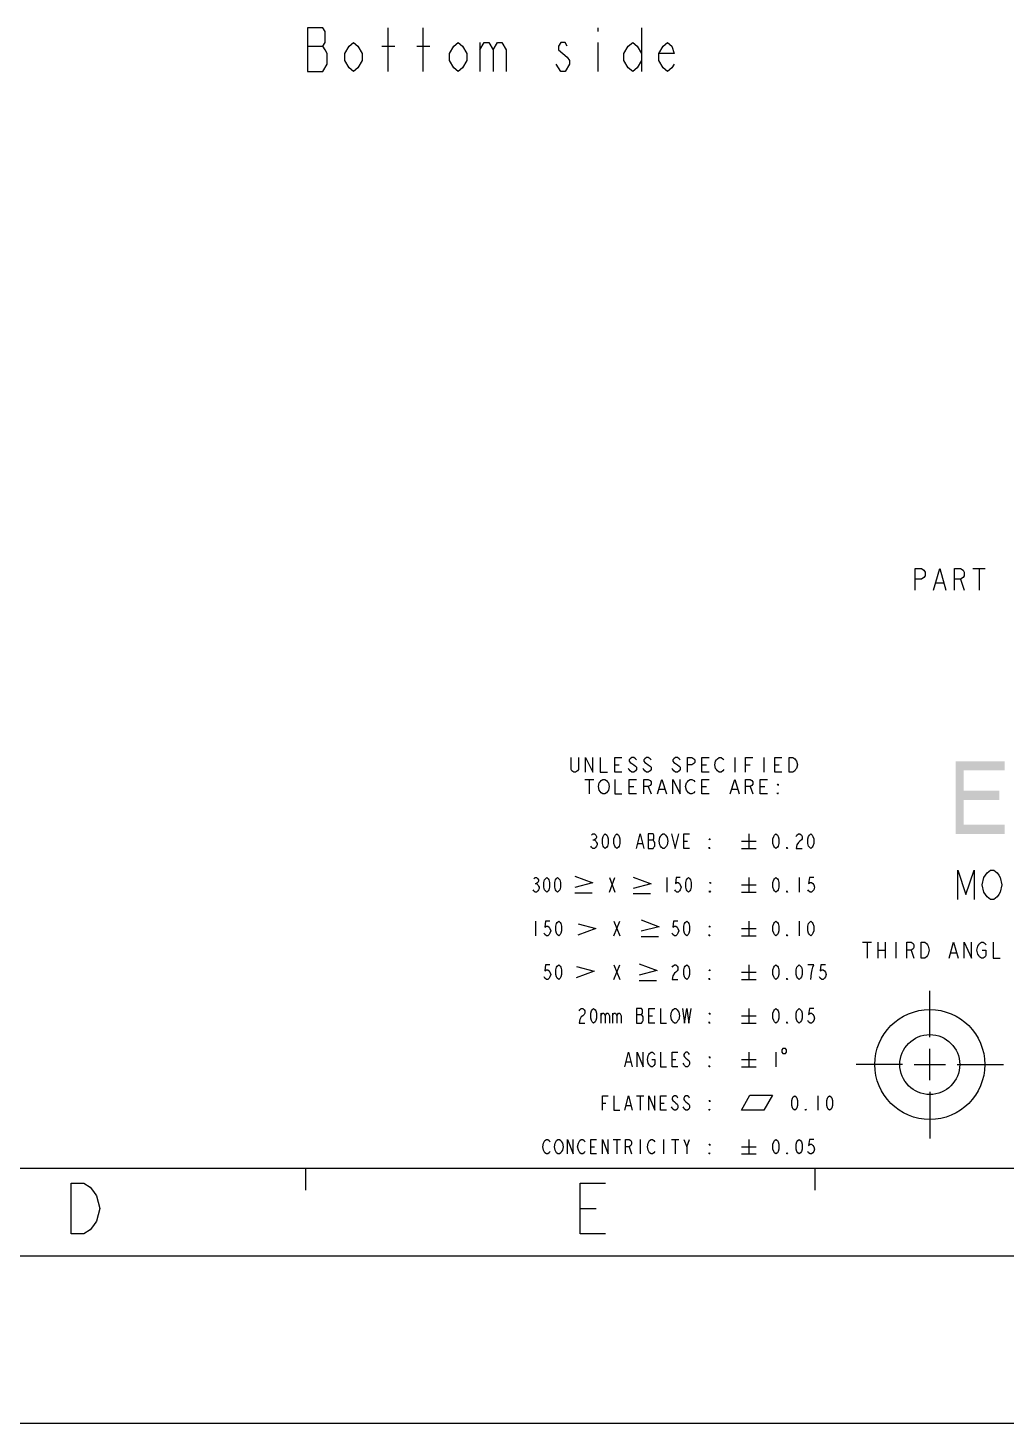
# Model space of a CAD drawing. Header units: millimetres. Extents: x 0 to 297, y 0 to 210.
# Drawn here: x 144.9 to 212.2, y 0 to 95.9 of the extents above; entities that cross this region are included whole.
import ezdxf

# ---------------------------------------------------------------- set-up
doc = ezdxf.new("R2010")
doc.units = ezdxf.units.MM
doc.header["$LTSCALE"] = 16.335
doc.layers.get('0').update_dxf_attribs({"linetype": 'CONTINUOUS'})

# ---------------------------------------------------------------- blocks, each defined once
blk = doc.blocks.new('SYM301_BL0', base_point=(187.549, 31))
at = {"color": 2, "linetype": 'CONTINUOUS'}
for p, q in [((186.929, 31.571), (188.168, 31.109)), ((188.144, 31.109), (186.929, 30.794)), ((186.929, 30.429), (188.12, 30.429))]:
    blk.add_line(p, q, dxfattribs=at)
blk = doc.blocks.new('SYM301_BL1', base_point=(187.689, 34.015))
at = {"color": 2, "linetype": 'CONTINUOUS'}
for p, q in [((187.069, 34.586), (188.309, 34.124)), ((188.284, 34.124), (187.069, 33.808)), ((187.069, 33.444), (188.26, 33.444))]:
    blk.add_line(p, q, dxfattribs=at)
blk = doc.blocks.new('SYM301_BL2', base_point=(187.144, 36.965))
at = {"color": 2, "linetype": 'CONTINUOUS'}
for p, q in [((186.524, 37.536), (187.763, 37.074)), ((187.739, 37.074), (186.524, 36.758)), ((186.524, 36.393), (187.715, 36.393))]:
    blk.add_line(p, q, dxfattribs=at)
blk = doc.blocks.new('SYM001_BL3', base_point=(183.228, 31.002))
at = {"color": 2, "linetype": 'CONTINUOUS'}
for p, q in [((183.848, 31.075), (182.609, 30.613)), ((182.633, 31.391), (183.848, 31.075))]:
    blk.add_line(p, q, dxfattribs=at)
blk = doc.blocks.new('SYM001_BL4', base_point=(183.324, 33.933))
at = {"color": 2, "linetype": 'CONTINUOUS'}
for p, q in [((183.943, 34.006), (182.704, 33.544)), ((182.728, 34.322), (183.943, 34.006))]:
    blk.add_line(p, q, dxfattribs=at)
blk = doc.blocks.new('SYM301_BL5', base_point=(183.137, 37.025))
at = {"color": 2, "linetype": 'CONTINUOUS'}
for p, q in [((182.518, 37.596), (183.757, 37.134)), ((183.733, 37.134), (182.518, 36.818)), ((182.518, 36.454), (183.708, 36.454))]:
    blk.add_line(p, q, dxfattribs=at)

msp = doc.modelspace()

# ---------------------------------------------------------------- linework, layer by layer
at = {"color": 2, "linetype": 'CONTINUOUS'}
for p, q in [((169.685, 92.904), (169.685, 95.904)), ((172.085, 92.904), (172.085, 95.904)), ((184.085, 95.904), (184.085, 95.654)), ((187.085, 95.904), (187.085, 92.904)), ((164.135, 94.654), (165.185, 94.654)), ((169.235, 94.654), (170.135, 94.654)), ((171.635, 94.654), (172.535, 94.654)), ((175.985, 94.904), (175.985, 92.904)), ((184.085, 94.904), (184.085, 92.904)), ((209.878, 58.75), (210.722, 58.75)), ((210.3, 58.75), (210.3, 57.25)), ((207.347, 57.75), (207.853, 57.75)), ((209.034, 58), (209.287, 57.25)), ((185.25, 45.25), (185.562, 45.25)), ((191.25, 45.25), (191.562, 45.25)), ((193.5, 45.75), (193.5, 44.75)), ((194.25, 45.25), (194.562, 45.25)), ((195.5, 45.75), (195.5, 44.75)), ((196.25, 45.25), (196.562, 45.25)), ((183.187, 44.25), (183.812, 44.25)), ((183.5, 44.25), (183.5, 43.25)), ((186.25, 43.75), (186.562, 43.75)), ((187.562, 43.75), (187.75, 43.25)), ((188.313, 43.583), (188.688, 43.583)), ((191.25, 43.75), (191.562, 43.75)), ((193.313, 43.583), (193.688, 43.583)), ((194.562, 43.75), (194.75, 43.25)), ((195.25, 43.75), (195.562, 43.75)), ((194.467, 40.5), (194.467, 39.5)), ((183.75, 40.083), (183.85, 40.083)), ((186.85, 39.833), (187.15, 39.833)), ((187.55, 40.083), (187.9, 40.083)), ((190, 40), (190.25, 40)), ((193.967, 40), (194.967, 40)), ((193.967, 39.5), (194.967, 39.5)), ((184.888, 37.5), (185.263, 36.5)), ((184.888, 36.5), (185.263, 37.5)), ((188.825, 37.5), (188.825, 36.5)), ((194.467, 37.5), (194.467, 36.5)), ((197.933, 37.5), (197.933, 36.5)), ((179.778, 37.083), (179.872, 37.083)), ((193.967, 37), (194.967, 37)), ((193.967, 36.5), (194.967, 36.5)), ((179.8, 34.5), (179.8, 33.5)), ((185.2, 34.5), (185.6, 33.5)), ((185.2, 33.5), (185.6, 34.5)), ((193.967, 34), (194.967, 34)), ((194.467, 34.5), (194.467, 33.5)), ((197.933, 34.5), (197.933, 33.5)), ((193.967, 33.5), (194.967, 33.5)), ((202.296, 33.05), (202.914, 33.05)), ((202.605, 33.05), (202.605, 31.95)), ((203.347, 33.05), (203.347, 31.95)), ((203.842, 33.05), (203.842, 31.95)), ((204.585, 33.05), (204.585, 31.95)), ((203.347, 32.5), (203.842, 32.5)), ((205.637, 32.5), (205.823, 31.95)), ((208.359, 32.317), (208.731, 32.317)), ((185.2, 31.5), (185.6, 30.5)), ((185.2, 30.5), (185.6, 31.5)), ((193.967, 31), (194.967, 31)), ((194.467, 31.5), (194.467, 30.5)), ((193.967, 30.5), (194.967, 30.5)), ((184.3, 28.167), (184.3, 27.5)), ((185.1, 28.167), (185.1, 27.5)), ((186.75, 28.083), (187.1, 28.083)), ((187.6, 28), (187.85, 28)), ((193.967, 28), (194.967, 28)), ((194.467, 28.5), (194.467, 27.5)), ((193.967, 27.5), (194.967, 27.5)), ((189.2, 25), (189.45, 25)), ((193.967, 25), (194.967, 25)), ((194.467, 25.5), (194.467, 24.5)), ((196.333, 25.5), (196.333, 24.5)), ((186.05, 24.833), (186.35, 24.833)), ((193.967, 24.5), (194.967, 24.5)), ((186.75, 22.5), (187.25, 22.5)), ((187, 22.5), (187, 21.5)), ((199.225, 22.5), (199.225, 21.5)), ((184.4, 22), (184.65, 22)), ((186.05, 21.833), (186.35, 21.833)), ((188.4, 22), (188.65, 22)), ((185.15, 19.5), (185.65, 19.5)), ((185.4, 19.5), (185.4, 18.5)), ((187, 19.5), (187, 18.5)), ((188.6, 19.5), (188.6, 18.5)), ((189.15, 19.5), (189.65, 19.5)), ((189.4, 19.5), (189.4, 18.5)), ((190.2, 19), (190.4, 19.5)), ((194.467, 19.5), (194.467, 18.5)), ((183.6, 19), (183.85, 19)), ((186.25, 19), (186.4, 18.5)), ((193.967, 19), (194.967, 19)), ((193.967, 18.5), (194.967, 18.5)), ((182.875, 14.75), (183.969, 14.75))]:
    msp.add_line(p, q, dxfattribs=at)
at = {"color": 7, "linetype": 'CONTINUOUS'}
for p, q in [((206.914, 26.528), (206.914, 29.72)), ((206.914, 23.577), (206.914, 25.716)), ((205.032, 24.647), (201.84, 24.647)), ((205.844, 24.647), (207.983, 24.647)), ((208.795, 24.647), (211.987, 24.647)), ((206.914, 22.766), (206.914, 19.574)), ((0, 0), (297, 0))]:
    msp.add_line(p, q, dxfattribs=at)
at = {"color": 4, "linetype": 'CONTINUOUS'}
for p, q in [((273, 17.5), (24, 17.5)), ((164, 17.5), (164, 16)), ((199, 17.5), (199, 16)), ((18.5, 11.5), (278.5, 11.5))]:
    msp.add_line(p, q, dxfattribs=at)
at = {"color": 2, "linetype": 'CONTINUOUS'}
for points in [[(164.135, 95.904), (164.135, 92.904), (165.185, 92.904), (165.485, 93.404)], [(165.485, 93.404), (165.485, 94.154), (165.335, 94.404), (165.185, 94.654), (165.335, 94.904), (165.335, 95.654), (165.185, 95.904), (164.135, 95.904)], [(167.885, 93.654), (167.585, 93.154), (167.285, 92.904), (166.985, 93.154), (166.685, 93.654), (166.685, 94.154), (166.985, 94.654), (167.285, 94.904), (167.585, 94.654), (167.885, 94.154), (167.885, 93.654)], [(175.085, 93.654), (174.785, 93.154), (174.485, 92.904), (174.185, 93.154), (173.885, 93.654), (173.885, 94.154), (174.185, 94.654), (174.485, 94.904), (174.785, 94.654), (175.085, 94.154), (175.085, 93.654)], [(175.985, 94.404), (176.285, 94.904), (176.585, 94.904), (176.885, 94.404), (176.885, 92.904)], [(176.885, 94.404), (177.185, 94.904), (177.485, 94.904), (177.785, 94.404), (177.785, 92.904)], [(181.985, 94.654), (181.835, 94.904), (181.535, 94.904), (181.385, 94.654), (181.385, 94.404), (181.685, 94.154), (181.985, 93.904), (182.135, 93.654), (182.135, 93.404)], [(187.085, 93.654), (186.785, 93.154), (186.485, 92.904), (186.185, 93.154), (185.885, 93.654), (185.885, 94.154), (186.185, 94.654), (186.485, 94.904), (186.785, 94.654), (187.085, 94.154)], [(189.335, 93.404), (189.185, 93.154), (188.885, 92.904), (188.585, 93.154), (188.285, 93.654), (188.285, 94.154), (188.585, 94.654), (188.885, 94.904), (189.185, 94.654), (189.335, 94.154), (188.285, 94.154)], [(182.135, 93.404), (181.835, 92.904), (181.535, 92.904), (181.385, 93.154), (181.235, 93.404)], [(205.913, 57.25), (205.913, 58.75), (206.334, 58.75), (206.503, 58.625), (206.588, 58.5), (206.588, 58.25), (206.503, 58.125), (206.334, 58), (205.913, 58)], [(207.178, 57.25), (207.6, 58.75), (208.022, 57.25)], [(208.612, 57.25), (208.612, 58.75), (209.034, 58.75), (209.203, 58.625), (209.287, 58.5), (209.287, 58.25), (209.203, 58.125), (209.034, 58), (208.612, 58)], [(182.75, 45.75), (182.75, 44.917), (182.688, 44.833), (182.562, 44.75), (182.438, 44.75), (182.313, 44.833), (182.25, 44.917), (182.25, 45.75)], [(183.25, 44.75), (183.25, 45.75), (183.75, 44.75), (183.75, 45.75)], [(184.25, 45.75), (184.25, 44.75), (184.75, 44.75)], [(185.75, 44.75), (185.25, 44.75), (185.25, 45.75), (185.75, 45.75)], [(186.75, 45.583), (186.688, 45.667), (186.562, 45.75), (186.438, 45.75), (186.313, 45.667), (186.25, 45.583), (186.25, 45.5), (186.313, 45.417), (186.438, 45.333), (186.562, 45.25), (186.688, 45.167), (186.75, 45.083), (186.75, 44.917), (186.688, 44.833), (186.562, 44.75), (186.438, 44.75), (186.313, 44.833), (186.25, 44.917), (186.187, 45)], [(187.75, 45.583), (187.688, 45.667), (187.562, 45.75), (187.438, 45.75), (187.313, 45.667), (187.25, 45.583), (187.25, 45.5), (187.313, 45.417), (187.438, 45.333), (187.562, 45.25), (187.688, 45.167), (187.75, 45.083), (187.75, 44.917), (187.688, 44.833), (187.562, 44.75), (187.438, 44.75), (187.313, 44.833), (187.25, 44.917), (187.187, 45)], [(189.75, 45.583), (189.688, 45.667), (189.562, 45.75), (189.438, 45.75), (189.313, 45.667), (189.25, 45.583), (189.25, 45.5), (189.313, 45.417), (189.438, 45.333), (189.562, 45.25), (189.688, 45.167), (189.75, 45.083), (189.75, 44.917), (189.688, 44.833), (189.562, 44.75), (189.438, 44.75), (189.313, 44.833), (189.25, 44.917), (189.187, 45)], [(190.25, 44.75), (190.25, 45.75), (190.562, 45.75), (190.688, 45.667), (190.75, 45.583), (190.75, 45.417), (190.688, 45.333), (190.562, 45.25), (190.25, 45.25)], [(191.75, 44.75), (191.25, 44.75), (191.25, 45.75), (191.75, 45.75)], [(192.75, 44.917), (192.688, 44.833), (192.562, 44.75), (192.437, 44.75), (192.313, 44.833), (192.25, 44.917), (192.187, 45), (192.125, 45.25), (192.187, 45.5), (192.25, 45.583), (192.313, 45.667), (192.437, 45.75), (192.562, 45.75), (192.688, 45.667), (192.75, 45.583)], [(194.25, 44.75), (194.25, 45.75), (194.75, 45.75)], [(196.75, 44.75), (196.25, 44.75), (196.25, 45.75), (196.75, 45.75)], [(197.25, 45.75), (197.5, 45.75), (197.625, 45.667), (197.688, 45.583), (197.75, 45.5), (197.812, 45.25), (197.75, 45), (197.688, 44.917), (197.625, 44.833), (197.5, 44.75), (197.25, 44.75), (197.25, 45.75)], [(184.75, 43.417), (184.688, 43.333), (184.562, 43.25), (184.438, 43.25), (184.313, 43.333), (184.25, 43.417), (184.187, 43.5), (184.125, 43.75), (184.187, 44), (184.25, 44.083), (184.313, 44.167), (184.438, 44.25), (184.562, 44.25), (184.688, 44.167), (184.75, 44.083), (184.812, 44), (184.875, 43.75), (184.812, 43.5), (184.75, 43.417)], [(185.25, 44.25), (185.25, 43.25), (185.75, 43.25)], [(186.75, 43.25), (186.25, 43.25), (186.25, 44.25), (186.75, 44.25)], [(187.25, 43.25), (187.25, 44.25), (187.562, 44.25), (187.688, 44.167), (187.75, 44.083), (187.75, 43.917), (187.688, 43.833), (187.562, 43.75), (187.25, 43.75)], [(188.187, 43.25), (188.5, 44.25), (188.812, 43.25)], [(189.25, 43.25), (189.25, 44.25), (189.75, 43.25), (189.75, 44.25)], [(190.75, 43.417), (190.688, 43.333), (190.562, 43.25), (190.437, 43.25), (190.313, 43.333), (190.25, 43.417), (190.187, 43.5), (190.125, 43.75), (190.187, 44), (190.25, 44.083), (190.313, 44.167), (190.437, 44.25), (190.562, 44.25), (190.688, 44.167), (190.75, 44.083)], [(191.75, 43.25), (191.25, 43.25), (191.25, 44.25), (191.75, 44.25)], [(193.187, 43.25), (193.5, 44.25), (193.812, 43.25)], [(194.25, 43.25), (194.25, 44.25), (194.562, 44.25), (194.688, 44.167), (194.75, 44.083), (194.75, 43.917), (194.688, 43.833), (194.562, 43.75), (194.25, 43.75)], [(195.75, 43.25), (195.25, 43.25), (195.25, 44.25), (195.75, 44.25)], [(196.5, 43.917), (196.5, 43.833), (196.437, 43.917), (196.5, 43.917)], [(196.5, 43.25), (196.437, 43.25), (196.437, 43.333), (196.5, 43.25)], [(183.65, 40.417), (183.75, 40.5), (183.85, 40.5), (183.95, 40.417), (184, 40.333), (184, 40.25), (183.95, 40.167), (183.85, 40.083), (183.95, 40), (184, 39.917), (184.05, 39.833), (184.05, 39.75), (184, 39.667), (183.95, 39.583), (183.85, 39.5), (183.75, 39.5), (183.65, 39.583), (183.6, 39.667)], [(184.6, 39.5), (184.5, 39.583), (184.45, 39.667), (184.4, 39.833), (184.4, 40.167), (184.45, 40.333), (184.5, 40.417), (184.6, 40.5), (184.7, 40.417), (184.75, 40.333), (184.8, 40.167), (184.8, 39.833), (184.75, 39.667), (184.7, 39.583), (184.6, 39.5)], [(185.4, 39.5), (185.3, 39.583), (185.25, 39.667), (185.2, 39.833), (185.2, 40.167), (185.25, 40.333), (185.3, 40.417), (185.4, 40.5), (185.5, 40.417), (185.55, 40.333), (185.6, 40.167), (185.6, 39.833), (185.55, 39.667), (185.5, 39.583), (185.4, 39.5)], [(186.75, 39.5), (187, 40.5), (187.25, 39.5)], [(187.55, 40.5), (187.55, 39.5), (187.9, 39.5), (187.95, 39.583), (188, 39.667), (188, 39.917), (187.95, 40), (187.9, 40.083), (187.95, 40.167), (187.95, 40.417), (187.9, 40.5), (187.55, 40.5)], [(188.8, 39.667), (188.75, 39.583), (188.65, 39.5), (188.55, 39.5), (188.45, 39.583), (188.4, 39.667), (188.35, 39.75), (188.3, 40), (188.35, 40.25), (188.4, 40.333), (188.45, 40.417), (188.55, 40.5), (188.65, 40.5), (188.75, 40.417), (188.8, 40.333), (188.85, 40.25), (188.9, 40), (188.85, 39.75), (188.8, 39.667)], [(189.15, 40.5), (189.4, 39.5), (189.65, 40.5)], [(190.4, 39.5), (190, 39.5), (190, 40.5), (190.4, 40.5)], [(196.333, 39.5), (196.233, 39.583), (196.183, 39.667), (196.133, 39.833), (196.133, 40.167), (196.183, 40.333), (196.233, 40.417), (196.333, 40.5), (196.433, 40.417), (196.483, 40.333), (196.533, 40.167), (196.533, 39.833), (196.483, 39.667), (196.433, 39.583), (196.333, 39.5)], [(197.733, 40.333), (197.783, 40.417), (197.883, 40.5), (197.983, 40.5), (198.083, 40.417), (198.133, 40.333), (198.133, 40.167), (198.083, 40.083), (197.983, 40), (197.883, 39.917), (197.783, 39.75), (197.733, 39.5), (198.133, 39.5)], [(198.733, 39.5), (198.633, 39.583), (198.583, 39.667), (198.533, 39.833), (198.533, 40.167), (198.583, 40.333), (198.633, 40.417), (198.733, 40.5), (198.833, 40.417), (198.883, 40.333), (198.933, 40.167), (198.933, 39.833), (198.883, 39.667), (198.833, 39.583), (198.733, 39.5)], [(191.8, 40.167), (191.8, 40.083), (191.75, 40.167), (191.8, 40.167)], [(191.8, 39.5), (191.75, 39.5), (191.75, 39.583), (191.8, 39.5)], [(197.133, 39.5), (197.083, 39.5), (197.083, 39.583), (197.133, 39.5)], [(179.684, 37.417), (179.778, 37.5), (179.872, 37.5), (179.966, 37.417), (180.013, 37.333), (180.013, 37.25), (179.966, 37.167), (179.872, 37.083), (179.966, 37), (180.013, 36.917), (180.059, 36.833), (180.059, 36.75), (180.013, 36.667), (179.966, 36.583), (179.872, 36.5), (179.778, 36.5), (179.684, 36.583), (179.638, 36.667)], [(180.575, 36.5), (180.481, 36.583), (180.434, 36.667), (180.387, 36.833), (180.387, 37.167), (180.434, 37.333), (180.481, 37.417), (180.575, 37.5), (180.669, 37.417), (180.716, 37.333), (180.762, 37.167), (180.762, 36.833), (180.716, 36.667), (180.669, 36.583), (180.575, 36.5)], [(181.325, 36.5), (181.231, 36.583), (181.184, 36.667), (181.137, 36.833), (181.137, 37.167), (181.184, 37.333), (181.231, 37.417), (181.325, 37.5), (181.419, 37.417), (181.466, 37.333), (181.512, 37.167), (181.512, 36.833), (181.466, 36.667), (181.419, 36.583), (181.325, 36.5)], [(189.762, 37.5), (189.481, 37.5), (189.434, 37.083), (189.528, 37.167), (189.622, 37.167), (189.716, 37.083), (189.762, 37), (189.809, 36.833), (189.762, 36.667), (189.716, 36.583), (189.622, 36.5), (189.528, 36.5), (189.434, 36.583), (189.387, 36.667)], [(190.325, 36.5), (190.231, 36.583), (190.184, 36.667), (190.138, 36.833), (190.138, 37.167), (190.184, 37.333), (190.231, 37.417), (190.325, 37.5), (190.419, 37.417), (190.466, 37.333), (190.513, 37.167), (190.513, 36.833), (190.466, 36.667), (190.419, 36.583), (190.325, 36.5)], [(196.333, 36.5), (196.233, 36.583), (196.183, 36.667), (196.133, 36.833), (196.133, 37.167), (196.183, 37.333), (196.233, 37.417), (196.333, 37.5), (196.433, 37.417), (196.483, 37.333), (196.533, 37.167), (196.533, 36.833), (196.483, 36.667), (196.433, 36.583), (196.333, 36.5)], [(198.933, 37.5), (198.633, 37.5), (198.583, 37.083), (198.683, 37.167), (198.783, 37.167), (198.883, 37.083), (198.933, 37), (198.983, 36.833), (198.933, 36.667), (198.883, 36.583), (198.783, 36.5), (198.683, 36.5), (198.583, 36.583), (198.533, 36.667)], [(208.837, 36), (208.837, 38), (209.4, 36.333), (209.963, 38), (209.963, 36)], [(211.65, 36.333), (211.538, 36.167), (211.313, 36), (211.087, 36), (210.862, 36.167), (210.75, 36.333), (210.637, 36.5), (210.525, 37), (210.637, 37.5), (210.75, 37.667), (210.862, 37.833), (211.087, 38), (211.313, 38), (211.538, 37.833), (211.65, 37.667), (211.763, 37.5), (211.875, 37), (211.763, 36.5), (211.65, 36.333)], [(191.825, 37.167), (191.825, 37.083), (191.778, 37.167), (191.825, 37.167)], [(191.825, 36.5), (191.778, 36.5), (191.778, 36.583), (191.825, 36.5)], [(197.133, 36.5), (197.083, 36.5), (197.083, 36.583), (197.133, 36.5)], [(180.8, 34.5), (180.5, 34.5), (180.45, 34.083), (180.55, 34.167), (180.65, 34.167), (180.75, 34.083), (180.8, 34), (180.85, 33.833), (180.8, 33.667), (180.75, 33.583), (180.65, 33.5), (180.55, 33.5), (180.45, 33.583), (180.4, 33.667)], [(181.4, 33.5), (181.3, 33.583), (181.25, 33.667), (181.2, 33.833), (181.2, 34.167), (181.25, 34.333), (181.3, 34.417), (181.4, 34.5), (181.5, 34.417), (181.55, 34.333), (181.6, 34.167), (181.6, 33.833), (181.55, 33.667), (181.5, 33.583), (181.4, 33.5)], [(189.6, 34.5), (189.3, 34.5), (189.25, 34.083), (189.35, 34.167), (189.45, 34.167), (189.55, 34.083), (189.6, 34), (189.65, 33.833), (189.6, 33.667), (189.55, 33.583), (189.45, 33.5), (189.35, 33.5), (189.25, 33.583), (189.2, 33.667)], [(190.2, 33.5), (190.1, 33.583), (190.05, 33.667), (190, 33.833), (190, 34.167), (190.05, 34.333), (190.1, 34.417), (190.2, 34.5), (190.3, 34.417), (190.35, 34.333), (190.4, 34.167), (190.4, 33.833), (190.35, 33.667), (190.3, 33.583), (190.2, 33.5)], [(191.8, 34.167), (191.8, 34.083), (191.75, 34.167), (191.8, 34.167)], [(191.8, 33.5), (191.75, 33.5), (191.75, 33.583), (191.8, 33.5)], [(196.333, 33.5), (196.233, 33.583), (196.183, 33.667), (196.133, 33.833), (196.133, 34.167), (196.183, 34.333), (196.233, 34.417), (196.333, 34.5), (196.433, 34.417), (196.483, 34.333), (196.533, 34.167), (196.533, 33.833), (196.483, 33.667), (196.433, 33.583), (196.333, 33.5)], [(197.133, 33.5), (197.083, 33.5), (197.083, 33.583), (197.133, 33.5)], [(198.733, 33.5), (198.633, 33.583), (198.583, 33.667), (198.533, 33.833), (198.533, 34.167), (198.583, 34.333), (198.633, 34.417), (198.733, 34.5), (198.833, 34.417), (198.883, 34.333), (198.933, 34.167), (198.933, 33.833), (198.883, 33.667), (198.833, 33.583), (198.733, 33.5)], [(205.327, 31.95), (205.327, 33.05), (205.637, 33.05), (205.761, 32.958), (205.823, 32.867), (205.823, 32.683), (205.761, 32.592), (205.637, 32.5), (205.327, 32.5)], [(206.317, 33.05), (206.565, 33.05), (206.689, 32.958), (206.751, 32.867), (206.812, 32.775), (206.874, 32.5), (206.812, 32.225), (206.751, 32.133), (206.689, 32.042), (206.565, 31.95), (206.317, 31.95), (206.317, 33.05)], [(208.236, 31.95), (208.545, 33.05), (208.854, 31.95)], [(209.287, 31.95), (209.287, 33.05), (209.782, 31.95), (209.782, 33.05)], [(210.525, 32.5), (210.772, 32.5), (210.772, 32.133), (210.711, 32.042), (210.587, 31.95), (210.463, 31.95), (210.339, 32.042), (210.278, 32.133), (210.216, 32.225), (210.154, 32.5), (210.216, 32.775), (210.278, 32.867), (210.339, 32.958), (210.463, 33.05), (210.587, 33.05), (210.711, 32.958), (210.772, 32.867)], [(211.267, 33.05), (211.267, 31.95), (211.763, 31.95)], [(180.8, 31.5), (180.5, 31.5), (180.45, 31.083), (180.55, 31.167), (180.65, 31.167), (180.75, 31.083), (180.8, 31), (180.85, 30.833), (180.8, 30.667), (180.75, 30.583), (180.65, 30.5), (180.55, 30.5), (180.45, 30.583), (180.4, 30.667)], [(181.4, 30.5), (181.3, 30.583), (181.25, 30.667), (181.2, 30.833), (181.2, 31.167), (181.25, 31.333), (181.3, 31.417), (181.4, 31.5), (181.5, 31.417), (181.55, 31.333), (181.6, 31.167), (181.6, 30.833), (181.55, 30.667), (181.5, 30.583), (181.4, 30.5)], [(189.2, 31.333), (189.25, 31.417), (189.35, 31.5), (189.45, 31.5), (189.55, 31.417), (189.6, 31.333), (189.6, 31.167), (189.55, 31.083), (189.45, 31), (189.35, 30.917), (189.25, 30.75), (189.2, 30.5), (189.6, 30.5)], [(190.2, 30.5), (190.1, 30.583), (190.05, 30.667), (190, 30.833), (190, 31.167), (190.05, 31.333), (190.1, 31.417), (190.2, 31.5), (190.3, 31.417), (190.35, 31.333), (190.4, 31.167), (190.4, 30.833), (190.35, 30.667), (190.3, 30.583), (190.2, 30.5)], [(191.8, 31.167), (191.8, 31.083), (191.75, 31.167), (191.8, 31.167)], [(196.333, 30.5), (196.233, 30.583), (196.183, 30.667), (196.133, 30.833), (196.133, 31.167), (196.183, 31.333), (196.233, 31.417), (196.333, 31.5), (196.433, 31.417), (196.483, 31.333), (196.533, 31.167), (196.533, 30.833), (196.483, 30.667), (196.433, 30.583), (196.333, 30.5)], [(197.933, 30.5), (197.833, 30.583), (197.783, 30.667), (197.733, 30.833), (197.733, 31.167), (197.783, 31.333), (197.833, 31.417), (197.933, 31.5), (198.033, 31.417), (198.083, 31.333), (198.133, 31.167), (198.133, 30.833), (198.083, 30.667), (198.033, 30.583), (197.933, 30.5)], [(198.733, 30.5), (198.783, 30.917), (198.833, 31.167), (198.883, 31.333), (198.933, 31.5), (198.533, 31.5)], [(199.733, 31.5), (199.433, 31.5), (199.383, 31.083), (199.483, 31.167), (199.583, 31.167), (199.683, 31.083), (199.733, 31), (199.783, 30.833), (199.733, 30.667), (199.683, 30.583), (199.583, 30.5), (199.483, 30.5), (199.383, 30.583), (199.333, 30.667)], [(191.8, 30.5), (191.75, 30.5), (191.75, 30.583), (191.8, 30.5)], [(197.133, 30.5), (197.083, 30.5), (197.083, 30.583), (197.133, 30.5)], [(182.8, 28.333), (182.85, 28.417), (182.95, 28.5), (183.05, 28.5), (183.15, 28.417), (183.2, 28.333), (183.2, 28.167), (183.15, 28.083), (183.05, 28), (182.95, 27.917), (182.85, 27.75), (182.8, 27.5), (183.2, 27.5)], [(183.8, 27.5), (183.7, 27.583), (183.65, 27.667), (183.6, 27.833), (183.6, 28.167), (183.65, 28.333), (183.7, 28.417), (183.8, 28.5), (183.9, 28.417), (183.95, 28.333), (184, 28.167), (184, 27.833), (183.95, 27.667), (183.9, 27.583), (183.8, 27.5)], [(184.3, 28), (184.4, 28.167), (184.5, 28.167), (184.6, 28), (184.6, 27.5)], [(184.6, 28), (184.7, 28.167), (184.8, 28.167), (184.9, 28), (184.9, 27.5)], [(185.1, 28), (185.2, 28.167), (185.3, 28.167), (185.4, 28), (185.4, 27.5)], [(185.4, 28), (185.5, 28.167), (185.6, 28.167), (185.7, 28), (185.7, 27.5)], [(186.75, 28.5), (186.75, 27.5), (187.1, 27.5), (187.15, 27.583), (187.2, 27.667), (187.2, 27.917), (187.15, 28), (187.1, 28.083), (187.15, 28.167), (187.15, 28.417), (187.1, 28.5), (186.75, 28.5)], [(188, 27.5), (187.6, 27.5), (187.6, 28.5), (188, 28.5)], [(188.4, 28.5), (188.4, 27.5), (188.8, 27.5)], [(189.6, 27.667), (189.55, 27.583), (189.45, 27.5), (189.35, 27.5), (189.25, 27.583), (189.2, 27.667), (189.15, 27.75), (189.1, 28), (189.15, 28.25), (189.2, 28.333), (189.25, 28.417), (189.35, 28.5), (189.45, 28.5), (189.55, 28.417), (189.6, 28.333), (189.65, 28.25), (189.7, 28), (189.65, 27.75), (189.6, 27.667)], [(189.9, 28.5), (190.05, 27.5), (190.2, 28.5), (190.35, 27.5), (190.5, 28.5)], [(191.8, 28.167), (191.8, 28.083), (191.75, 28.167), (191.8, 28.167)], [(196.333, 27.5), (196.233, 27.583), (196.183, 27.667), (196.133, 27.833), (196.133, 28.167), (196.183, 28.333), (196.233, 28.417), (196.333, 28.5), (196.433, 28.417), (196.483, 28.333), (196.533, 28.167), (196.533, 27.833), (196.483, 27.667), (196.433, 27.583), (196.333, 27.5)], [(197.933, 27.5), (197.833, 27.583), (197.783, 27.667), (197.733, 27.833), (197.733, 28.167), (197.783, 28.333), (197.833, 28.417), (197.933, 28.5), (198.033, 28.417), (198.083, 28.333), (198.133, 28.167), (198.133, 27.833), (198.083, 27.667), (198.033, 27.583), (197.933, 27.5)], [(198.933, 28.5), (198.633, 28.5), (198.583, 28.083), (198.683, 28.167), (198.783, 28.167), (198.883, 28.083), (198.933, 28), (198.983, 27.833), (198.933, 27.667), (198.883, 27.583), (198.783, 27.5), (198.683, 27.5), (198.583, 27.583), (198.533, 27.667)], [(191.8, 27.5), (191.75, 27.5), (191.75, 27.583), (191.8, 27.5)], [(197.133, 27.5), (197.083, 27.5), (197.083, 27.583), (197.133, 27.5)], [(185.95, 24.5), (186.2, 25.5), (186.45, 24.5)], [(186.8, 24.5), (186.8, 25.5), (187.2, 24.5), (187.2, 25.5)], [(187.8, 25), (188, 25), (188, 24.667), (187.95, 24.583), (187.85, 24.5), (187.75, 24.5), (187.65, 24.583), (187.6, 24.667), (187.55, 24.75), (187.5, 25), (187.55, 25.25), (187.6, 25.333), (187.65, 25.417), (187.75, 25.5), (187.85, 25.5), (187.95, 25.417), (188, 25.333)], [(188.4, 25.5), (188.4, 24.5), (188.8, 24.5)], [(189.6, 24.5), (189.2, 24.5), (189.2, 25.5), (189.6, 25.5)], [(190.4, 25.333), (190.35, 25.417), (190.25, 25.5), (190.15, 25.5), (190.05, 25.417), (190, 25.333), (190, 25.25), (190.05, 25.167), (190.15, 25.083), (190.25, 25), (190.35, 24.917), (190.4, 24.833), (190.4, 24.667), (190.35, 24.583), (190.25, 24.5), (190.15, 24.5), (190.05, 24.583), (190, 24.667), (189.95, 24.75)], [(191.8, 25.167), (191.8, 25.083), (191.75, 25.167), (191.8, 25.167)], [(196.733, 25.667), (196.733, 25.5), (196.817, 25.417), (196.983, 25.417), (197.067, 25.5), (197.067, 25.667), (196.983, 25.75), (196.817, 25.75), (196.733, 25.667)], [(191.8, 24.5), (191.75, 24.5), (191.75, 24.583), (191.8, 24.5)], [(184.4, 21.5), (184.4, 22.5), (184.8, 22.5)], [(185.2, 22.5), (185.2, 21.5), (185.6, 21.5)], [(185.95, 21.5), (186.2, 22.5), (186.45, 21.5)], [(187.6, 21.5), (187.6, 22.5), (188, 21.5), (188, 22.5)], [(188.8, 21.5), (188.4, 21.5), (188.4, 22.5), (188.8, 22.5)], [(189.6, 22.333), (189.55, 22.417), (189.45, 22.5), (189.35, 22.5), (189.25, 22.417), (189.2, 22.333), (189.2, 22.25), (189.25, 22.167), (189.35, 22.083), (189.45, 22), (189.55, 21.917), (189.6, 21.833), (189.6, 21.667), (189.55, 21.583), (189.45, 21.5), (189.35, 21.5), (189.25, 21.583), (189.2, 21.667), (189.15, 21.75)], [(190.4, 22.333), (190.35, 22.417), (190.25, 22.5), (190.15, 22.5), (190.05, 22.417), (190, 22.333), (190, 22.25), (190.05, 22.167), (190.15, 22.083), (190.25, 22), (190.35, 21.917), (190.4, 21.833), (190.4, 21.667), (190.35, 21.583), (190.25, 21.5), (190.15, 21.5), (190.05, 21.583), (190, 21.667), (189.95, 21.75)], [(191.8, 22.167), (191.8, 22.083), (191.75, 22.167), (191.8, 22.167)], [(193.967, 21.5), (194.55, 22.542), (196.092, 22.542), (195.508, 21.5), (193.967, 21.5)], [(197.625, 21.5), (197.525, 21.583), (197.475, 21.667), (197.425, 21.833), (197.425, 22.167), (197.475, 22.333), (197.525, 22.417), (197.625, 22.5), (197.725, 22.417), (197.775, 22.333), (197.825, 22.167), (197.825, 21.833), (197.775, 21.667), (197.725, 21.583), (197.625, 21.5)], [(200.025, 21.5), (199.925, 21.583), (199.875, 21.667), (199.825, 21.833), (199.825, 22.167), (199.875, 22.333), (199.925, 22.417), (200.025, 22.5), (200.125, 22.417), (200.175, 22.333), (200.225, 22.167), (200.225, 21.833), (200.175, 21.667), (200.125, 21.583), (200.025, 21.5)], [(191.8, 21.5), (191.75, 21.5), (191.75, 21.583), (191.8, 21.5)], [(198.425, 21.5), (198.375, 21.5), (198.375, 21.583), (198.425, 21.5)], [(180.8, 18.667), (180.75, 18.583), (180.65, 18.5), (180.55, 18.5), (180.45, 18.583), (180.4, 18.667), (180.35, 18.75), (180.3, 19), (180.35, 19.25), (180.4, 19.333), (180.45, 19.417), (180.55, 19.5), (180.65, 19.5), (180.75, 19.417), (180.8, 19.333)], [(181.6, 18.667), (181.55, 18.583), (181.45, 18.5), (181.35, 18.5), (181.25, 18.583), (181.2, 18.667), (181.15, 18.75), (181.1, 19), (181.15, 19.25), (181.2, 19.333), (181.25, 19.417), (181.35, 19.5), (181.45, 19.5), (181.55, 19.417), (181.6, 19.333), (181.65, 19.25), (181.7, 19), (181.65, 18.75), (181.6, 18.667)], [(182, 18.5), (182, 19.5), (182.4, 18.5), (182.4, 19.5)], [(183.2, 18.667), (183.15, 18.583), (183.05, 18.5), (182.95, 18.5), (182.85, 18.583), (182.8, 18.667), (182.75, 18.75), (182.7, 19), (182.75, 19.25), (182.8, 19.333), (182.85, 19.417), (182.95, 19.5), (183.05, 19.5), (183.15, 19.417), (183.2, 19.333)], [(184, 18.5), (183.6, 18.5), (183.6, 19.5), (184, 19.5)], [(184.4, 18.5), (184.4, 19.5), (184.8, 18.5), (184.8, 19.5)], [(186, 18.5), (186, 19.5), (186.25, 19.5), (186.35, 19.417), (186.4, 19.333), (186.4, 19.167), (186.35, 19.083), (186.25, 19), (186, 19)], [(188, 18.667), (187.95, 18.583), (187.85, 18.5), (187.75, 18.5), (187.65, 18.583), (187.6, 18.667), (187.55, 18.75), (187.5, 19), (187.55, 19.25), (187.6, 19.333), (187.65, 19.417), (187.75, 19.5), (187.85, 19.5), (187.95, 19.417), (188, 19.333)], [(190, 19.5), (190.2, 19), (190.2, 18.5)], [(196.333, 18.5), (196.233, 18.583), (196.183, 18.667), (196.133, 18.833), (196.133, 19.167), (196.183, 19.333), (196.233, 19.417), (196.333, 19.5), (196.433, 19.417), (196.483, 19.333), (196.533, 19.167), (196.533, 18.833), (196.483, 18.667), (196.433, 18.583), (196.333, 18.5)], [(197.933, 18.5), (197.833, 18.583), (197.783, 18.667), (197.733, 18.833), (197.733, 19.167), (197.783, 19.333), (197.833, 19.417), (197.933, 19.5), (198.033, 19.417), (198.083, 19.333), (198.133, 19.167), (198.133, 18.833), (198.083, 18.667), (198.033, 18.583), (197.933, 18.5)], [(198.933, 19.5), (198.633, 19.5), (198.583, 19.083), (198.683, 19.167), (198.783, 19.167), (198.883, 19.083), (198.933, 19), (198.983, 18.833), (198.933, 18.667), (198.883, 18.583), (198.783, 18.5), (198.683, 18.5), (198.583, 18.583), (198.533, 18.667)], [(191.8, 19.167), (191.8, 19.083), (191.75, 19.167), (191.8, 19.167)], [(191.8, 18.5), (191.75, 18.5), (191.75, 18.583), (191.8, 18.5)], [(197.133, 18.5), (197.083, 18.5), (197.083, 18.583), (197.133, 18.5)], [(147.875, 16.5), (148.75, 16.5), (149.188, 16.208), (149.406, 15.917), (149.625, 15.625), (149.844, 14.75), (149.625, 13.875), (149.406, 13.583), (149.188, 13.292), (148.75, 13), (147.875, 13), (147.875, 16.5)], [(184.625, 13), (182.875, 13), (182.875, 16.5), (184.625, 16.5)]]:
    msp.add_lwpolyline(points, dxfattribs=at)
at = {"color": 7, "linetype": 'CONTINUOUS'}
for radius in [3.781, 2.061]:
    msp.add_circle((206.914, 24.647), radius, dxfattribs=at)
at = {"color": 2, "linetype": 'CONTINUOUS'}
for points in [[(208.687, 45.5), (208.687, 40.5), (209.25, 45.5), (209.25, 40.5)], [(209.25, 45.5), (209.25, 44.862), (212.062, 45.5), (212.062, 44.862)], [(209.25, 43.479), (209.25, 42.84), (211.687, 43.479), (211.687, 42.84)], [(209.25, 41.138), (209.25, 40.5), (212.062, 41.138), (212.062, 40.5)]]:
    msp.add_solid(points, dxfattribs=at)

# ---------------------------------------------------------------- block references
for name, p in [('SYM301_BL5', (183.137, 37.025)), ('SYM301_BL2', (187.144, 36.965)), ('SYM301_BL1', (187.689, 34.015)), ('SYM001_BL4', (183.324, 33.933)), ('SYM001_BL3', (183.228, 31.002)), ('SYM301_BL0', (187.549, 31))]:
    msp.add_blockref(name, p, dxfattribs=at)

doc.saveas('drawing.dxf')
